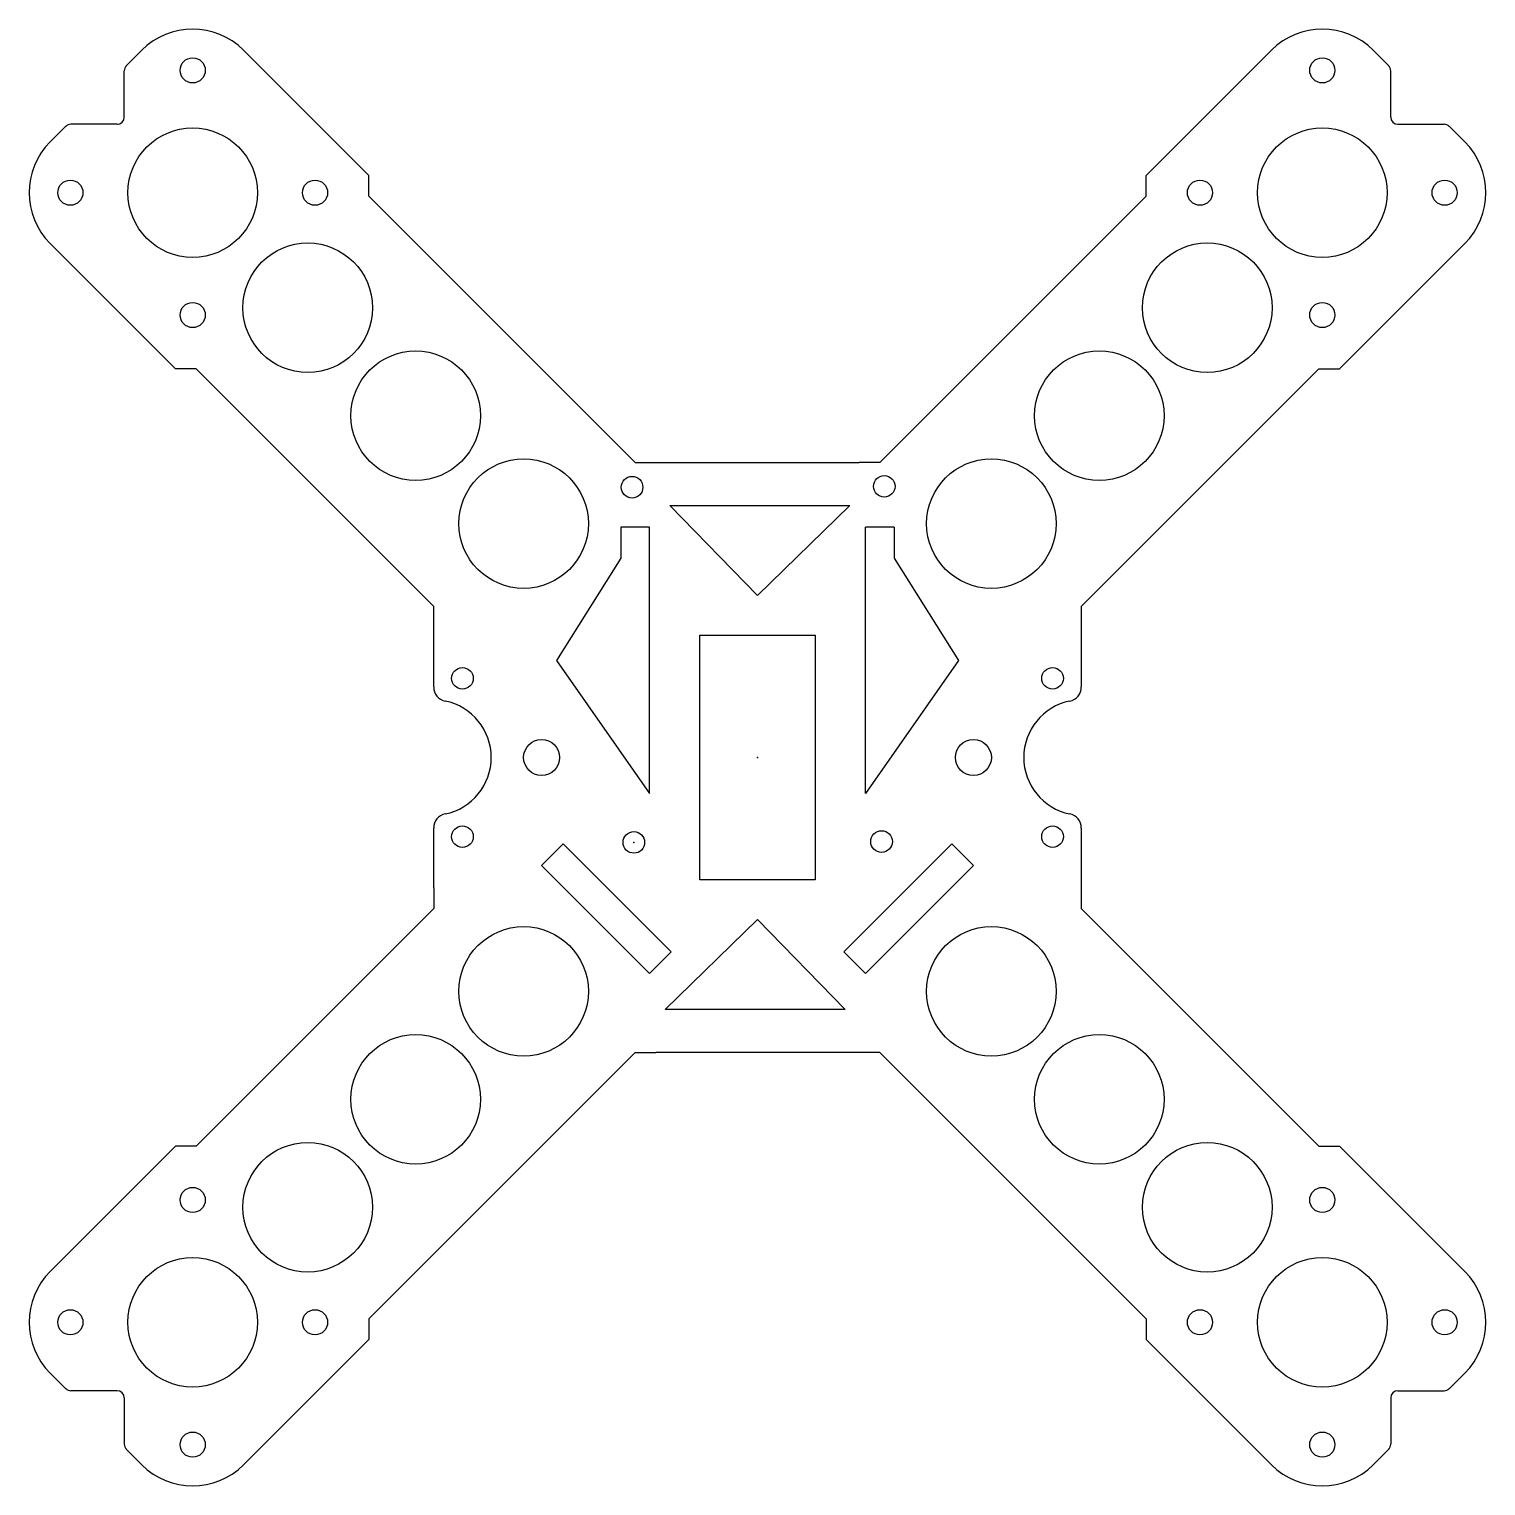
# Model space of a CAD drawing. Header units: millimetres. Extents: x -101 to 101, y -101 to 101.
import ezdxf

# ---------------------------------------------------------------- set-up
doc = ezdxf.new("R2010")
doc.units = ezdxf.units.MM
doc.header["$MEASUREMENT"] = 0
doc.layers.add('Corte dron con pcb 2 v5_0', color=7, linetype='Continuous')

msp = doc.modelspace()

# ---------------------------------------------------------------- linework, layer by layer
at = {"layer": 'Corte dron con pcb 2 v5_0'}
for p, q in [((-87.71, 96.14), (-85.56, 98.29)), ((-71.42, 98.29), (-54, 80.87)), ((54, 80.87), (71.42, 98.29)), ((85.56, 98.29), (87.71, 96.14)), ((-88, 89), (-88, 95.43)), ((88, 89), (88, 95.43)), ((-98.29, 85.56), (-96.14, 87.71)), ((-89, 88), (-95.43, 88)), ((89, 88), (95.43, 88)), ((96.14, 87.71), (98.29, 85.56)), ((-54, 78), (-54, 80.87)), ((54, 78), (54, 80.87)), ((-17, 41), (-54, 78)), ((17, 41), (54, 78)), ((-80.87, 54), (-98.29, 71.42)), ((98.29, 71.42), (80.87, 54)), ((-78, 54), (-80.87, 54)), ((-45, 21), (-78, 54)), ((45, 21), (78, 54)), ((78, 54), (80.87, 54)), ((-17, 41), (-14.13, 41)), ((-14.13, 41), (14.13, 41)), ((17, 41), (14.13, 41)), ((0, 22.5), (-12.19, 35)), ((-12.19, 35), (12.81, 35)), ((12.81, 35), (0, 22.5)), ((-15, 32), (-19, 32)), ((-19, 32), (-19, 27.71)), ((-15, -5), (-15, 32)), ((15, -5), (15, 32)), ((19, 32), (15, 32)), ((19, 32), (19, 27.71)), ((-19, 27.71), (-27.94, 13.5)), ((19, 27.71), (27.94, 13.5)), ((-45, 18.13), (-45, 21)), ((45, 21), (45, 18.13)), ((-45, 9.8), (-45, 18.13)), ((-8, -17), (-8, 17)), ((-8, 17), (8, 17)), ((8, 17), (8, -17)), ((45, 18.13), (45, 9.8)), ((-27.94, 13.5), (-15, -5)), ((27.94, 13.5), (15, -5)), ((-45, -18.13), (-45, -9.8)), ((45, -9.8), (45, -18.13)), ((-27, -12), (-30, -15)), ((-12, -27), (-27, -12)), ((12, -27), (27, -12)), ((27, -12), (30, -15)), ((-30, -15), (-15, -30)), ((30, -15), (15, -30)), ((-45, -18.13), (-45, -21)), ((8, -17), (-8, -17)), ((45, -18.13), (45, -21)), ((-45, -21), (-78, -54)), ((45, -21), (78, -54)), ((-12.81, -35), (0, -22.5)), ((0, -22.5), (12.19, -35)), ((-15, -30), (-12, -27)), ((15, -30), (12, -27)), ((12.19, -35), (-12.81, -35)), ((-17, -41), (-54, -78)), ((-17, -41), (-14.13, -41)), ((14.13, -41), (-14.13, -41)), ((17, -41), (14.13, -41)), ((17, -41), (54, -78)), ((-98.29, -71.42), (-80.87, -54)), ((-78, -54), (-80.87, -54)), ((78, -54), (80.87, -54)), ((80.87, -54), (98.29, -71.42)), ((-54, -78), (-54, -80.87)), ((54, -78), (54, -80.87)), ((-54, -80.87), (-71.42, -98.29)), ((71.42, -98.29), (54, -80.87)), ((-96.14, -87.71), (-98.29, -85.56)), ((98.29, -85.56), (96.14, -87.71)), ((-89, -88), (-95.43, -88)), ((-88, -89), (-88, -95.43)), ((88, -89), (88, -95.43)), ((89, -88), (95.43, -88)), ((-85.56, -98.29), (-87.71, -96.14)), ((87.71, -96.14), (85.56, -98.29))]:
    msp.add_line(p, q, dxfattribs=at)
for centre, radius in [((-78.49, 95.49), 1.75), ((78.49, 95.49), 1.75), ((78.49, 95.49), 1.75), ((-78.49, 78.49), 9), ((78.49, 78.49), 9), ((-95.49, 78.49), 1.75), ((-61.49, 78.49), 1.75), ((61.49, 78.49), 1.75), ((61.49, 78.49), 1.75), ((95.49, 78.49), 1.75), ((95.49, 78.49), 1.75), ((-62.5, 62.5), 9), ((62.5, 62.5), 9), ((-78.49, 61.49), 1.75), ((78.49, 61.49), 1.75), ((78.49, 61.49), 1.75), ((-47.5, 47.5), 9), ((47.5, 47.5), 9), ((-32.5, 32.5), 9), ((32.5, 32.5), 9), ((-17.43, 37.56), 1.5), ((-17.43, 37.56), 1.5), ((17.62, 37.68), 1.5), ((17.62, 37.68), 1.5), ((-41, 11), 1.5), ((41, 11), 1.5), ((-30, 0), 2.5), ((30, 0), 2.5), ((-41, -11), 1.5), ((41, -11), 1.5), ((-17.18, -11.8), 1.5), ((-17.18, -11.8), 1.5), ((17.24, -11.68), 1.5), ((17.24, -11.68), 1.5), ((-32.5, -32.5), 9), ((32.5, -32.5), 9), ((-47.5, -47.5), 9), ((47.5, -47.5), 9), ((-62.5, -62.5), 9), ((62.5, -62.5), 9), ((-78.49, -61.49), 1.75), ((-78.49, -61.49), 1.75), ((78.49, -61.49), 1.75), ((78.49, -61.49), 1.75), ((-78.49, -78.49), 9), ((78.49, -78.49), 9), ((-95.49, -78.49), 1.75), ((-95.49, -78.49), 1.75), ((-61.49, -78.49), 1.75), ((-61.49, -78.49), 1.75), ((61.49, -78.49), 1.75), ((61.49, -78.49), 1.75), ((95.49, -78.49), 1.75), ((95.49, -78.49), 1.75), ((-78.49, -95.49), 1.75), ((-78.49, -95.49), 1.75), ((78.49, -95.49), 1.75), ((78.49, -95.49), 1.75)]:
    msp.add_circle(centre, radius, dxfattribs=at)
for centre, radius, start, end in [((-78.49, 91.22), 10, 45, 135), ((78.49, 91.22), 10, 45, 135), ((-87, 95.43), 1, 135, 180), ((87, 95.43), 1, 360, 45), ((-95.43, 87), 1, 90, 135), ((-89, 89), 1, 270, 0), ((89, 89), 1, 180, 270), ((95.43, 87), 1, 45, 90), ((-91.22, 78.49), 10, 135, 225), ((91.22, 78.49), 10, 315, 45), ((-43, 9.8), 2, 180, 258.463), ((43, 9.8), 2, 281.537, 360), ((-45, 0), 8, 281.537, 78.463), ((45, 0), 8, 101.537, 258.463), ((-43, -9.8), 2, 101.537, 180), ((43, -9.8), 2, 0, 78.463), ((-91.22, -78.49), 10, 135, 225), ((91.22, -78.49), 10, 315, 45), ((-95.43, -87), 1, 225, 270), ((-89, -89), 1, 0, 90), ((89, -89), 1, 90, 180), ((95.43, -87), 1, 270, 315), ((-87, -95.43), 1, 180, 225), ((87, -95.43), 1, 315, 0), ((-78.49, -91.22), 10, 225, 315), ((78.49, -91.22), 10, 225, 315)]:
    msp.add_arc(centre, radius, start, end, dxfattribs=at)
for p in [(0, 0), (0, 0), (0, 0), (-17.18, -11.8)]:
    msp.add_point(p, dxfattribs=at)

doc.saveas('drawing.dxf')
